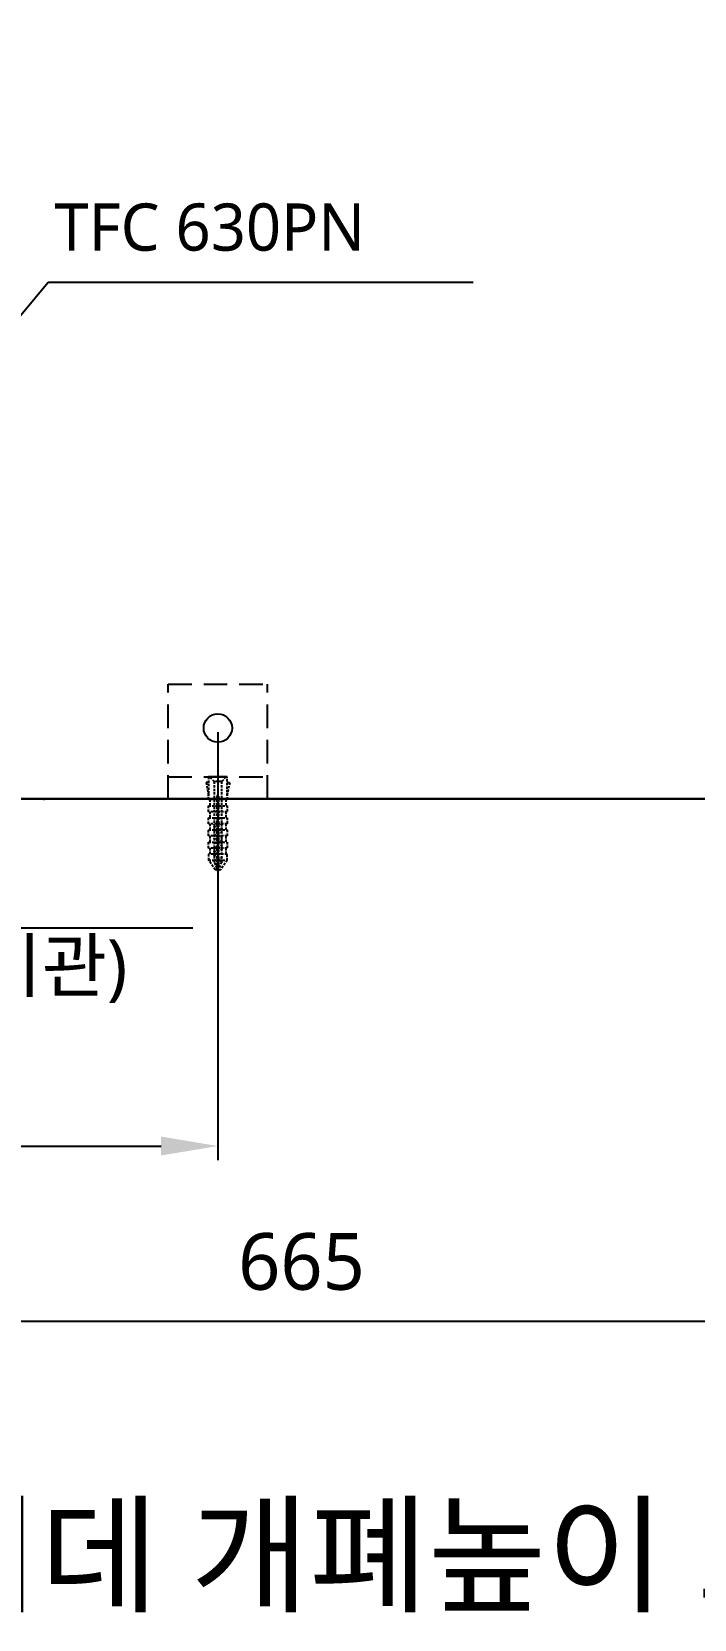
# Model space of a CAD drawing. Extents: x -4358 to 1981, y -50 to 2478.
# Drawn here: x -3891 to -3610, y -50 to 622 of the extents above; entities that cross this region are included whole.
import ezdxf

# ---------------------------------------------------------------- set-up
doc = ezdxf.new("R2010")
doc.units = 0
doc.header["$LTSCALE"] = 20
doc.header["$MEASUREMENT"] = 0
doc.linetypes.add('HIDDEN', pattern=[0.375, 0.25, -0.125])
doc.layers.get('0').update_dxf_attribs({"linetype": 'CONTINUOUS'})
doc.layers.get('DEFPOINTS').update_dxf_attribs({"linetype": 'CONTINUOUS'})
for name, color, linetype in [('2', 2, 'CONTINUOUS'), ('3', 3, 'CONTINUOUS'), ('6', 6, 'CONTINUOUS')]:
    doc.layers.add(name, color=color, linetype=linetype)
doc.styles.add('GHS', font='romans', dxfattribs={"bigfont": 'ghs'})
doc.styles.add('ROMANS', font='NanumGothic.ttf', dxfattribs={"height": 10.144927})
doc.styles.get("Standard").update_dxf_attribs({"font": 'NanumGothic.ttf'})
doc.dimstyles.get("Standard").update_dxf_attribs({"dimtxt": 2.7, "dimasz": 2.5, "dimexe": 1.5, "dimexo": 1.5, "dimgap": 1.5, "dimtad": 1, "dimdec": 0, "dimlfac": 10, "dimzin": 0, "dimdsep": 46, "dimtxsty": 'Standard', "dimcen": 0, "dimclrt": 2, "dimadec": 0, "dimazin": 0, "dimtfac": 1, "dimtdec": 0, "dimtmove": 0, "dimatfit": 3, "dimfxl": 0, "dimtolj": 1, "dimtzin": 0, "dimarcsym": 0})

# ---------------------------------------------------------------- blocks, each defined once
blk = doc.blocks.new('*D57')
at = {"color": 3, "lineweight": -2}
for p, q in [((-3812.07, 325.82), (-3812.07, 144.64)), ((-4107.07, 295.82), (-4107.07, 144.64)), ((-4083.07, 150.64), (-3836.07, 150.64))]:
    blk.add_line(p, q, dxfattribs=at)
at = {"color": 3}
for points in [[(-4083.07, 154.64), (-4083.07, 146.64), (-4107.07, 150.64)], [(-3836.07, 154.64), (-3836.07, 146.64), (-3812.07, 150.64)]]:
    blk.add_solid(points, dxfattribs=at)
at = {"layer": 'DEFPOINTS', "color": 0}
for p in [(-3812.07, 327.62), (-4107.07, 297.62), (-3812.07, 150.64)]:
    blk.add_point(p, dxfattribs=at)
at = {"color": 2, "insert": (-3959.57, 175.7), "char_height": 24, "attachment_point": 5}
blk.add_mtext('\\A1;295', dxfattribs=at)
blk = doc.blocks.new('*D58')
at = {"color": 3, "lineweight": -2}
for p, q in [((-3441.69, 710.82), (-3441.69, 70.52)), ((-4107.07, 295.82), (-4107.07, 70.52)), ((-4083.07, 76.52), (-3465.69, 76.52))]:
    blk.add_line(p, q, dxfattribs=at)
at = {"color": 3}
for points in [[(-4083.07, 80.52), (-4083.07, 72.52), (-4107.07, 76.52)], [(-3465.69, 80.52), (-3465.69, 72.52), (-3441.69, 76.52)]]:
    blk.add_solid(points, dxfattribs=at)
at = {"layer": 'DEFPOINTS', "color": 0}
for p in [(-3441.69, 712.62), (-4107.07, 297.62), (-3441.69, 76.52)]:
    blk.add_point(p, dxfattribs=at)
at = {"color": 2, "insert": (-3776.63, 101.59), "char_height": 24, "attachment_point": 5}
blk.add_mtext('\\A1;665', dxfattribs=at)

msp = doc.modelspace()

# ---------------------------------------------------------------- linework, layer by layer
at = {"linetype": 'HIDDEN', "ltscale": 0.2}
for p, q in [((-3816, 304.54), (-3817.02, 304.54)), ((-3817.02, 304.54), (-3816, 299.33)), ((-3808.14, 306.95), (-3816, 306.95)), ((-3816, 306.95), (-3816, 298.93)), ((-3815.46, 306.81), (-3813.59, 304.94)), ((-3808.73, 306.95), (-3815.4, 306.95)), ((-3810.54, 304.94), (-3813.59, 304.94)), ((-3813.59, 304.94), (-3813.59, 270.85)), ((-3808.67, 306.81), (-3810.54, 304.94)), ((-3810.54, 304.94), (-3810.54, 270.85)), ((-3808.14, 298.93), (-3808.14, 306.95)), ((-3808.14, 304.54), (-3807.05, 304.54)), ((-3807.05, 304.54), (-3808.14, 299.33)), ((-3816, 297.32), (-3816, 299.89)), ((-3812.55, 297.32), (-3816, 297.32)), ((-3815.44, 297.32), (-3815.44, 294.75)), ((-3811.59, 298.93), (-3812.55, 298.93)), ((-3812.55, 298.93), (-3812.55, 269.25)), ((-3811.59, 269.25), (-3811.59, 298.93)), ((-3808.14, 297.32), (-3811.59, 297.32)), ((-3808.7, 297.32), (-3808.7, 294.75)), ((-3808.14, 299.89), (-3808.14, 297.32)), ((-3816, 292.19), (-3816, 294.75)), ((-3816, 294.75), (-3812.55, 294.75)), ((-3812.55, 292.19), (-3816, 292.19)), ((-3816, 287.05), (-3816, 289.62)), ((-3816, 289.62), (-3812.55, 289.62)), ((-3815.44, 292.19), (-3815.44, 289.62)), ((-3811.59, 294.75), (-3808.14, 294.75)), ((-3808.14, 292.19), (-3811.59, 292.19)), ((-3811.59, 289.62), (-3808.14, 289.62)), ((-3808.7, 292.19), (-3808.7, 289.62)), ((-3808.14, 294.75), (-3808.14, 292.19)), ((-3808.14, 289.62), (-3808.14, 287.05)), ((-3812.55, 287.05), (-3816, 287.05)), ((-3816, 281.92), (-3816, 284.49)), ((-3816, 284.49), (-3812.55, 284.49)), ((-3815.44, 287.05), (-3815.44, 284.49)), ((-3810.06, 286.94), (-3814.07, 285.62)), ((-3810.06, 285.16), (-3814.07, 283.85)), ((-3810.06, 283.39), (-3814.07, 282.07)), ((-3808.14, 287.05), (-3811.59, 287.05)), ((-3811.59, 284.49), (-3808.14, 284.49)), ((-3808.7, 287.05), (-3808.7, 284.49)), ((-3808.14, 284.49), (-3808.14, 281.92)), ((-3812.55, 281.92), (-3816, 281.92)), ((-3816, 276.79), (-3816, 279.35)), ((-3816, 279.35), (-3812.55, 279.35)), ((-3812.55, 276.79), (-3816, 276.79)), ((-3815.44, 281.92), (-3815.44, 279.35)), ((-3815.44, 276.79), (-3815.44, 274.22)), ((-3810.06, 281.62), (-3814.07, 280.3)), ((-3810.06, 279.84), (-3814.07, 278.53)), ((-3810.06, 278.07), (-3814.07, 276.75)), ((-3810.06, 276.3), (-3814.07, 274.98)), ((-3808.14, 281.92), (-3811.59, 281.92)), ((-3811.59, 279.35), (-3808.14, 279.35)), ((-3808.14, 276.79), (-3811.59, 276.79)), ((-3808.7, 281.92), (-3808.7, 279.35)), ((-3808.7, 276.79), (-3808.7, 274.22)), ((-3808.14, 279.35), (-3808.14, 276.79)), ((-3816, 274.22), (-3816, 271.65)), ((-3812.55, 274.22), (-3816, 274.22)), ((-3813.27, 267.64), (-3816, 271.65)), ((-3816, 271.65), (-3812.55, 271.65)), ((-3810.06, 274.52), (-3814.07, 273.21)), ((-3810.06, 272.75), (-3814.07, 271.44)), ((-3810.06, 270.98), (-3813.65, 269.8)), ((-3813.59, 270.85), (-3812.07, 266.84)), ((-3810.61, 269.03), (-3813.05, 268.23)), ((-3812.55, 269.25), (-3811.59, 269.25)), ((-3810.54, 270.85), (-3812.07, 266.84)), ((-3808.14, 274.22), (-3811.59, 274.22)), ((-3811.59, 271.65), (-3808.14, 271.65)), ((-3808.14, 271.65), (-3810.86, 267.64)), ((-3808.14, 271.65), (-3808.14, 274.22)), ((-3810.86, 267.64), (-3813.27, 267.64))]:
    msp.add_line(p, q, dxfattribs=at)
for p, q in [((-4032.48, 297.62), (-3579.6, 297.62)), ((-3718.04, 297.62), (-3975.57, 297.62)), ((-3638.14, 297.62), (-3718.04, 297.62)), ((-3602.44, 297.62), (-3638.14, 297.62))]:
    msp.add_line(p, q)
at = {"color": 2, "linetype": 'HIDDEN'}
for p, q in [((-3885.87, 297.5), (-3890.87, 297.5)), ((-3885.87, 297.5), (-3885.42, 297.5)), ((-3885.13, 297.5), (-3885.42, 297.5)), ((-3884.17, 297.5), (-3885.13, 297.5)), ((-3883.87, 297.5), (-3884.17, 297.5))]:
    msp.add_line(p, q, dxfattribs=at)
at = {"linetype": 'HIDDEN', "ltscale": 0.2}
for centre, start, end in [((-3815.4, 306.87), 90, 225), ((-3808.73, 306.87), 315, 90)]:
    msp.add_arc(centre, 0.0802, start, end, dxfattribs=at)
at = {"layer": '3', "color": 2, "linetype": 'HIDDEN', "ltscale": 2}
for p, q in [((-3833.07, 297.62), (-3833.07, 346.15)), ((-3833.07, 346.15), (-3791.07, 346.15)), ((-3791.07, 297.62), (-3791.07, 346.15)), ((-3833.07, 306.95), (-3791.07, 306.95))]:
    msp.add_line(p, q, dxfattribs=at)
at = {"layer": '3'}
msp.add_lwpolyline([(-4174.87, 329.3), (-4120.23, 242.99), (-3822.73, 242.99)], dxfattribs=at)
at = {"layer": '3', "color": 7}
msp.add_circle((-3812.07, 327.62), 6, dxfattribs=at)
at = {"layer": '6'}
msp.add_lwpolyline([(-3107.07, 2222.65), (-4107.07, 2222.65), (-4107.07, 297.62), (-2179.57, 297.62), (-2179.57, 1322.62)], dxfattribs=at)

# ---------------------------------------------------------------- texts
at = {"layer": '2', "attachment_point": 4, "style": 'ROMANS'}
for s, insert, char_height in [('TFC 630PN', (-3881.22, 539.6), 20), ('VN 100 SDR33\\P(구 VG2 100 염비관)', (-4104, 242.99), 22)]:
    msp.add_mtext(s, dxfattribs=dict(at, insert=insert, char_height=char_height))
at = {"layer": '3', "color": 1, "insert": (-4119.93, -2.51), "char_height": 40, "attachment_point": 1, "style": 'GHS'}
msp.add_mtext_dynamic_manual_height_columns('{\\fNanumGothic|b0|i0|c129|p50;※주의: 비데 개폐높이 포함, 설치부위 도기허용차는 ±5%이므로 반드시 실측 확인 후 시공하십시오.}', width=2648.2618, gutter_width=13.51, heights=[0], dxfattribs=at)

# ---------------------------------------------------------------- dimensions: what is measured, and where the dimension line sits
for base, p2, picture, middle in [((-3441.69, 76.52), (-3441.69, 712.62), '*D58', (-3776.63, 76.52)), ((-3812.07, 150.64), (-3812.07, 327.62), '*D57', (-3959.57, 150.64))]:
    dim = msp.add_linear_dim(base=base, p1=(-4107.07, 297.62), p2=p2, dimstyle='Standard', override={"dimscale": 1.2, "dimtxt": 20, "dimasz": 20, "dimexe": 5, "dimgap": 10, "dimtoh": 1, "dimlfac": 1, "dimzin": 12, "dimclrd": 3, "dimclre": 3, "dimazin": 2, "dimarcsym": 1})
    dim.commit()
    dim.dimension.update_dxf_attribs({"geometry": picture, "text_midpoint": middle, "dimtype": 160})

# ---------------------------------------------------------------- leaders
msp.add_leader([(-3928.4, 462.94), (-3883.91, 516.47), (-3703.96, 516.47)], dimstyle='Standard', override={"dimscale": 1.2, "dimtxt": 20, "dimasz": 20, "dimexe": 5, "dimgap": 10, "dimtad": 0, "dimtoh": 1, "dimlfac": 1, "dimzin": 12, "dimclrd": 3, "dimclre": 3, "dimazin": 2, "dimarcsym": 1})

doc.saveas('drawing.dxf')
